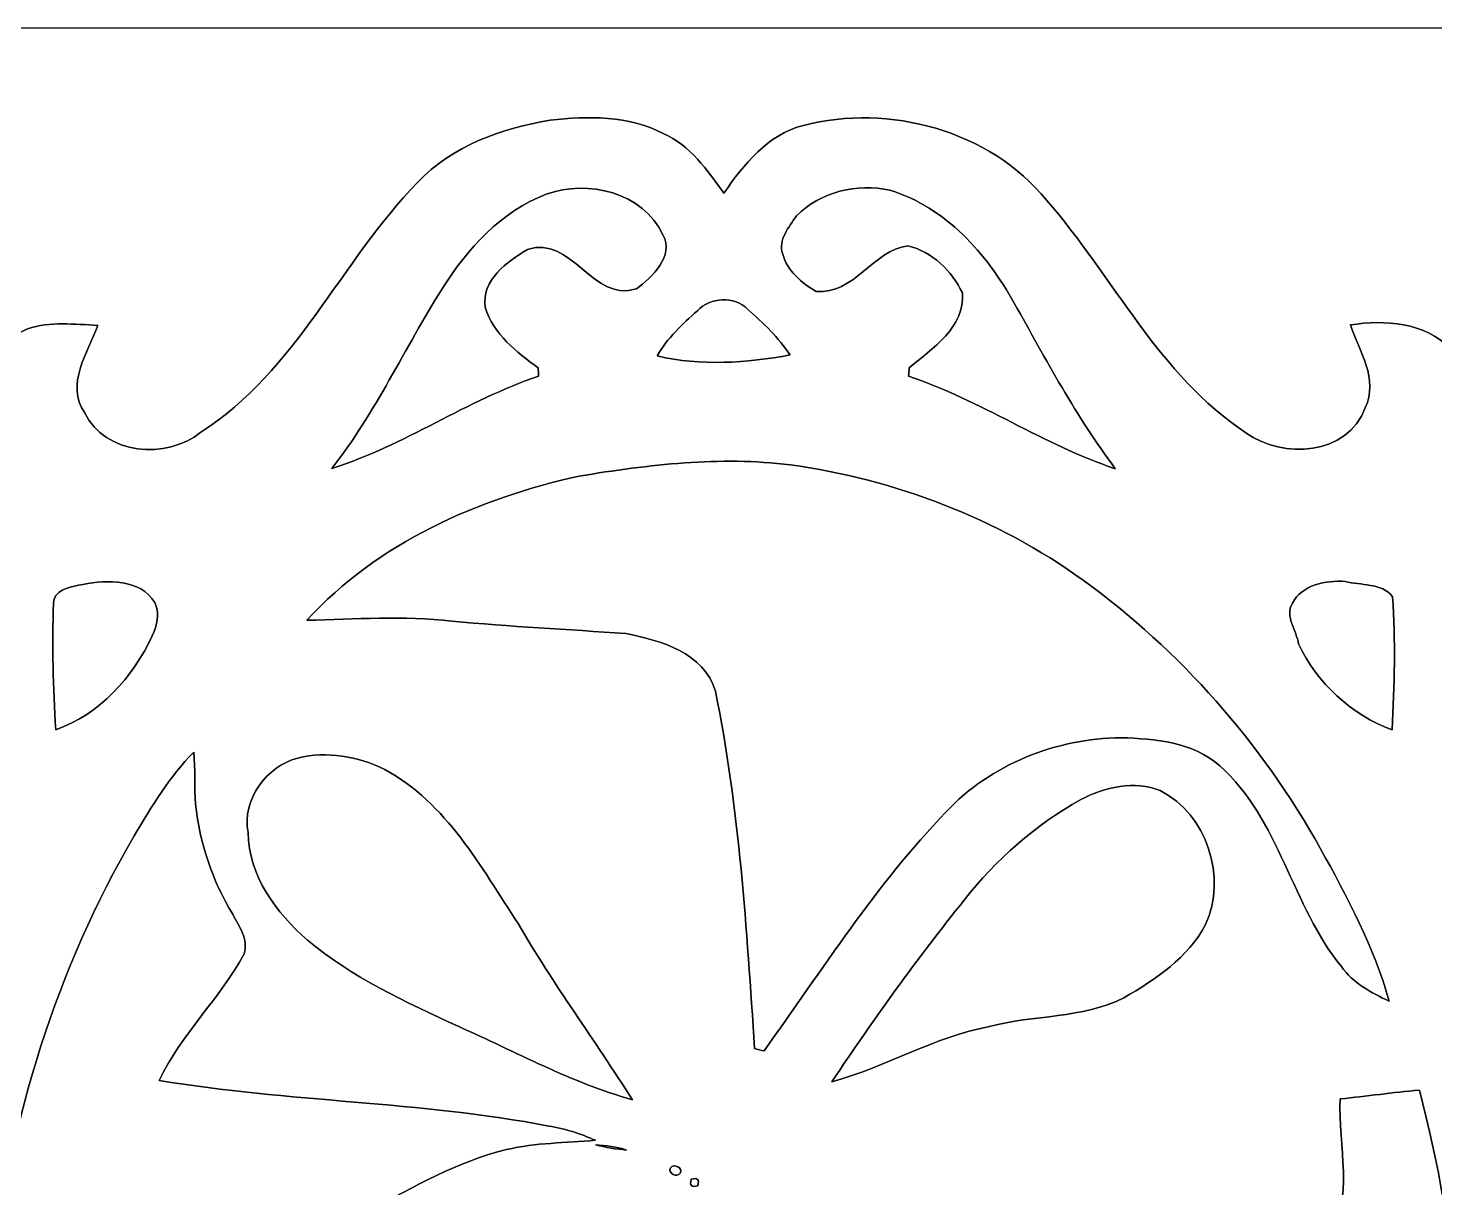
# Model space of a CAD drawing. Header units: centimetres. Extents: x -16.8 to 16.8, y -16.7 to 16.7.
# Drawn here: x -5.54 to 7.23, y 6.14 to 16.67 of the extents above; entities that cross this region are included whole.
import ezdxf

# ---------------------------------------------------------------- set-up
doc = ezdxf.new("R2010")
doc.units = ezdxf.units.CM
doc.header["$MEASUREMENT"] = 0
doc.layers.add('Layer 1', color=7, linetype='Continuous')

msp = doc.modelspace()

# ---------------------------------------------------------------- linework, layer by layer
at = {"layer": 'Layer 1', "color": 7}
for points, knots in [([(-16.77458, 16.66875), (-16.77458, 16.66875), (16.77458, 16.66875), (16.77458, 16.66875), (16.77458, 16.66875), (16.77458, 16.66875), (16.77458, -16.66875), (16.77458, -16.66875), (16.77458, -16.66875), (16.77458, -16.66875), (-16.77458, -16.66875), (-16.77458, -16.66875), (-16.77458, -16.66875), (-16.77458, -16.66875), (-16.77458, 16.66875), (-16.77458, 16.66875), (-16.77458, 16.66875), (-16.77458, 16.66875), (-16.77458, 16.66875), (-16.77458, 16.66875)], [0, 0, 0, 0, 0.16666667, 0.16666667, 0.16666667, 0.16666667, 0.33333333, 0.33333333, 0.33333333, 0.33333333, 0.5, 0.5, 0.5, 0.5, 0.66666667, 0.66666667, 0.66666667, 0.66666667, 1, 1, 1, 1]), ([(-0.79975, 15.83337), (-1.24037, 15.75858), (-1.69016, 15.60195), (-2.00413, 15.26893), (-2.00413, 15.26893), (-2.70122, 14.55032), (-3.10515, 13.55619), (-3.97051, 13.00162), (-3.97051, 13.00162), (-4.28096, 12.74904), (-4.84329, 12.79666), (-5.02603, 13.17696), (-5.02603, 13.17696), (-5.20312, 13.43378), (-4.99851, 13.72447), (-4.90679, 13.97106), (-4.90679, 13.97106), (-5.11845, 13.98094), (-5.3407, 14.00739), (-5.54426, 13.94001), (-5.54426, 13.94001), (-6.01416, 13.74211), (-6.14045, 13.20412), (-6.31296, 12.77796), (-6.31296, 12.77796), (-6.44631, 13.02879), (-6.58707, 13.29302), (-6.82731, 13.45706), (-6.82731, 13.45706), (-7.04286, 13.60276), (-7.31273, 13.61899), (-7.56391, 13.63768), (-7.56391, 13.63768), (-7.53286, 13.26021), (-7.50323, 12.87674), (-7.37729, 12.51691), (-7.37729, 12.51691), (-7.33707, 12.44494), (-7.24958, 12.42624), (-7.17515, 12.41249), (-7.17515, 12.41249), (-6.96983, 12.38391), (-6.76028, 12.39026), (-6.55673, 12.34722), (-6.55673, 12.34722), (-6.45513, 12.3257), (-6.41773, 12.21775), (-6.37011, 12.13873), (-6.37011, 12.13873), (-6.79344, 12.05794), (-7.2771, 11.9828), (-7.52687, 11.58593), (-7.52687, 11.58593), (-7.68703, 11.39507), (-7.69161, 11.12873), (-7.58366, 10.91283), (-7.58366, 10.91283), (-7.30956, 10.95304), (-7.02381, 11.02431), (-6.75393, 10.91953), (-6.75393, 10.91953), (-6.58601, 10.85533), (-6.54085, 10.65283), (-6.51545, 10.49549), (-6.51545, 10.49549), (-6.58671, 10.20269), (-6.72253, 9.92893), (-6.89892, 9.68587), (-6.89892, 9.68587), (-7.36635, 9.011), (-8.08602, 8.55239), (-8.51429, 7.84648), (-8.51429, 7.84648), (-8.73513, 7.50958), (-8.84484, 7.08836), (-8.76053, 6.68937), (-8.76053, 6.68937), (-8.70656, 6.41667), (-8.70867, 6.11717), (-8.55239, 5.87551), (-8.55239, 5.87551), (-8.4134, 5.60846), (-8.18339, 5.38903), (-8.09308, 5.09834), (-8.09308, 5.09834), (-8.21337, 4.86163), (-8.55028, 4.9978), (-8.75524, 4.93395), (-8.75524, 4.93395), (-8.77676, 4.10669), (-8.76371, 3.27942), (-8.76653, 2.45181), (-8.76653, 2.45181), (-8.76829, -3.13408), (-8.763, -8.71961), (-8.76935, -14.30549), (-8.76935, -14.30549), (-8.76335, -14.5355), (-8.77041, -14.77045), (-8.71538, -14.99658), (-8.71538, -14.99658), (-8.52805, -15.6785), (-7.85495, -16.19109), (-7.14481, -16.17486), (-7.14481, -16.17486), (-1.85244, -16.17204), (3.44029, -16.18051), (8.73231, -16.17063), (8.73231, -16.17063), (9.61072, -16.18509), (10.3946, -15.36241), (10.31875, -14.48259), (10.31875, -14.48259), (10.31134, -8.01123), (10.33392, -1.53952), (10.30746, 4.93183), (10.30746, 4.93183), (10.07604, 4.96993), (9.81534, 4.93571), (9.61496, 5.07788), (9.61496, 5.07788), (9.7663, 5.35058), (9.95045, 5.60352), (10.10567, 5.87375), (10.10567, 5.87375), (10.28735, 6.17538), (10.28912, 6.53732), (10.33286, 6.87564), (10.33286, 6.87564), (10.38366, 7.50006), (9.99984, 8.03592), (9.59132, 8.46173), (9.59132, 8.46173), (9.12495, 8.93762), (8.60637, 9.38001), (8.27229, 9.96456), (8.27229, 9.96456), (8.12871, 10.2295), (7.97137, 10.60803), (8.21902, 10.86591), (8.21902, 10.86591), (8.48431, 11.06241), (8.83955, 10.94422), (9.13659, 10.91636), (9.13659, 10.91636), (9.27347, 11.17494), (9.20574, 11.51149), (8.98842, 11.70517), (8.98842, 11.70517), (8.70973, 11.99974), (8.30404, 12.08052), (7.92198, 12.13873), (7.92198, 12.13873), (7.96643, 12.21105), (7.99888, 12.30524), (8.08426, 12.33876), (8.08426, 12.33876), (8.31815, 12.41672), (8.56686, 12.39414), (8.8071, 12.43401), (8.8071, 12.43401), (8.91081, 12.44812), (8.95562, 12.55677), (8.98102, 12.64532), (8.98102, 12.64532), (9.06357, 12.96882), (9.10696, 13.3029), (9.11472, 13.63698), (9.11472, 13.63698), (8.85155, 13.60135), (8.5531, 13.61158), (8.3439, 13.42178), (8.3439, 13.42178), (8.11601, 13.26586), (8.00171, 13.00797), (7.86412, 12.77867), (7.86412, 12.77867), (7.73924, 13.12157), (7.61788, 13.47999), (7.37729, 13.76186), (7.37729, 13.76186), (7.13599, 13.99893), (6.78497, 14.02433), (6.46747, 13.97494), (6.46747, 13.97494), (6.55214, 13.73434), (6.72289, 13.48564), (6.60329, 13.22282), (6.60329, 13.22282), (6.44207, 12.78961), (5.8547, 12.75503), (5.51921, 12.99633), (5.51921, 12.99633), (4.72722, 13.51774), (4.31871, 14.40991), (3.70981, 15.10559), (3.70981, 15.10559), (3.1944, 15.74236), (2.27824, 15.98648), (1.50001, 15.7861), (1.50001, 15.7861), (1.17863, 15.70531), (0.96026, 15.43226), (0.77858, 15.17156), (0.77858, 15.17156), (0.62653, 15.37935), (0.47202, 15.60583), (0.22789, 15.71202), (0.22789, 15.71202), (-0.08573, 15.87747), (-0.45685, 15.87182), (-0.79975, 15.83337)], [0, 0, 0, 0, 0.01851852, 0.01851852, 0.01851852, 0.01851852, 0.03703704, 0.03703704, 0.03703704, 0.03703704, 0.05555556, 0.05555556, 0.05555556, 0.05555556, 0.07407407, 0.07407407, 0.07407407, 0.07407407, 0.09259259, 0.09259259, 0.09259259, 0.09259259, 0.11111111, 0.11111111, 0.11111111, 0.11111111, 0.12962963, 0.12962963, 0.12962963, 0.12962963, 0.14814815, 0.14814815, 0.14814815, 0.14814815, 0.16666667, 0.16666667, 0.16666667, 0.16666667, 0.18518519, 0.18518519, 0.18518519, 0.18518519, 0.2037037, 0.2037037, 0.2037037, 0.2037037, 0.22222222, 0.22222222, 0.22222222, 0.22222222, 0.24074074, 0.24074074, 0.24074074, 0.24074074, 0.25925926, 0.25925926, 0.25925926, 0.25925926, 0.27777778, 0.27777778, 0.27777778, 0.27777778, 0.2962963, 0.2962963, 0.2962963, 0.2962963, 0.31481481, 0.31481481, 0.31481481, 0.31481481, 0.33333333, 0.33333333, 0.33333333, 0.33333333, 0.35185185, 0.35185185, 0.35185185, 0.35185185, 0.37037037, 0.37037037, 0.37037037, 0.37037037, 0.38888889, 0.38888889, 0.38888889, 0.38888889, 0.40740741, 0.40740741, 0.40740741, 0.40740741, 0.42592593, 0.42592593, 0.42592593, 0.42592593, 0.44444444, 0.44444444, 0.44444444, 0.44444444, 0.46296296, 0.46296296, 0.46296296, 0.46296296, 0.48148148, 0.48148148, 0.48148148, 0.48148148, 0.5, 0.5, 0.5, 0.5, 0.51851852, 0.51851852, 0.51851852, 0.51851852, 0.53703704, 0.53703704, 0.53703704, 0.53703704, 0.55555556, 0.55555556, 0.55555556, 0.55555556, 0.57407407, 0.57407407, 0.57407407, 0.57407407, 0.59259259, 0.59259259, 0.59259259, 0.59259259, 0.61111111, 0.61111111, 0.61111111, 0.61111111, 0.62962963, 0.62962963, 0.62962963, 0.62962963, 0.64814815, 0.64814815, 0.64814815, 0.64814815, 0.66666667, 0.66666667, 0.66666667, 0.66666667, 0.68518519, 0.68518519, 0.68518519, 0.68518519, 0.7037037, 0.7037037, 0.7037037, 0.7037037, 0.72222222, 0.72222222, 0.72222222, 0.72222222, 0.74074074, 0.74074074, 0.74074074, 0.74074074, 0.75925926, 0.75925926, 0.75925926, 0.75925926, 0.77777778, 0.77777778, 0.77777778, 0.77777778, 0.7962963, 0.7962963, 0.7962963, 0.7962963, 0.81481481, 0.81481481, 0.81481481, 0.81481481, 0.83333333, 0.83333333, 0.83333333, 0.83333333, 0.85185185, 0.85185185, 0.85185185, 0.85185185, 0.87037037, 0.87037037, 0.87037037, 0.87037037, 0.88888889, 0.88888889, 0.88888889, 0.88888889, 0.90740741, 0.90740741, 0.90740741, 0.90740741, 0.92592593, 0.92592593, 0.92592593, 0.92592593, 0.94444444, 0.94444444, 0.94444444, 0.94444444, 0.96296296, 0.96296296, 0.96296296, 0.96296296, 1, 1, 1, 1]), ([(-0.83467, 15.16062), (-0.45614, 15.29962), (0.04339, 15.17967), (0.22472, 14.79303), (0.22472, 14.79303), (0.3302, 14.60006), (0.12559, 14.40709), (-0.01623, 14.30302), (-0.01623, 14.30302), (-0.40711, 14.16967), (-0.60784, 14.79938), (-1.00612, 14.65968), (-1.00612, 14.65968), (-1.19063, 14.54785), (-1.4224, 14.38451), (-1.3903, 14.1351), (-1.3903, 14.1351), (-1.31128, 13.89062), (-1.10702, 13.73082), (-0.90805, 13.58582), (-0.90805, 13.58582), (-0.90699, 13.56677), (-0.90488, 13.52832), (-0.90382, 13.50892), (-0.90382, 13.50892), (-1.55751, 13.29372), (-2.12408, 12.87745), (-2.78095, 12.67319), (-2.78095, 12.67319), (-2.38654, 13.17837), (-2.11949, 13.76398), (-1.77906, 14.30373), (-1.77906, 14.30373), (-1.55081, 14.66674), (-1.2446, 15.0054), (-0.83467, 15.16062)], [0, 0, 0, 0, 0.1, 0.1, 0.1, 0.1, 0.2, 0.2, 0.2, 0.2, 0.3, 0.3, 0.3, 0.3, 0.4, 0.4, 0.4, 0.4, 0.5, 0.5, 0.5, 0.5, 0.6, 0.6, 0.6, 0.6, 0.7, 0.7, 0.7, 0.7, 0.8, 0.8, 0.8, 0.8, 1, 1, 1, 1]), ([(1.43792, 14.96624), (1.6577, 15.1832), (1.98684, 15.26434), (2.28671, 15.19802), (2.28671, 15.19802), (2.79541, 15.04033), (3.16301, 14.62476), (3.41489, 14.17355), (3.41489, 14.17355), (3.70276, 13.66167), (3.97898, 13.14132), (4.33317, 12.67037), (4.33317, 12.67037), (3.68088, 12.88697), (3.10938, 13.29267), (2.45569, 13.50892), (2.45569, 13.50892), (2.4571, 13.52762), (2.46027, 13.56572), (2.46168, 13.58441), (2.46168, 13.58441), (2.66982, 13.76362), (2.97074, 13.9513), (2.94393, 14.26633), (2.94393, 14.26633), (2.85221, 14.46742), (2.66559, 14.63746), (2.45039, 14.6939), (2.45039, 14.6939), (2.13466, 14.65262), (1.95933, 14.24764), (1.61749, 14.27939), (1.61749, 14.27939), (1.48378, 14.35312), (1.35467, 14.46601), (1.31304, 14.61805), (1.31304, 14.61805), (1.26753, 14.74682), (1.37231, 14.8657), (1.43792, 14.96624)], [0, 0, 0, 0, 0.09090909, 0.09090909, 0.09090909, 0.09090909, 0.18181818, 0.18181818, 0.18181818, 0.18181818, 0.27272727, 0.27272727, 0.27272727, 0.27272727, 0.36363636, 0.36363636, 0.36363636, 0.36363636, 0.45454545, 0.45454545, 0.45454545, 0.45454545, 0.54545455, 0.54545455, 0.54545455, 0.54545455, 0.63636364, 0.63636364, 0.63636364, 0.63636364, 0.72727273, 0.72727273, 0.72727273, 0.72727273, 0.81818182, 0.81818182, 0.81818182, 0.81818182, 1, 1, 1, 1]), ([(0.53763, 14.1037), (0.65334, 14.22612), (0.87489, 14.24411), (0.99413, 14.11711), (0.99413, 14.11711), (1.13841, 13.99469), (1.27353, 13.85852), (1.38112, 13.70224), (1.38112, 13.70224), (0.98354, 13.63204), (0.57009, 13.59782), (0.17357, 13.69377), (0.17357, 13.69377), (0.26388, 13.85464), (0.40076, 13.98235), (0.53763, 14.1037)], [0, 0, 0, 0, 0.2, 0.2, 0.2, 0.2, 0.4, 0.4, 0.4, 0.4, 0.6, 0.6, 0.6, 0.6, 1, 1, 1, 1]), ([(-0.53587, 12.60299), (0.09631, 12.70635), (0.7426, 12.78502), (1.38218, 12.70494), (1.38218, 12.70494), (2.33327, 12.57194), (3.25967, 12.22269), (4.03966, 11.6586), (4.03966, 11.6586), (4.92478, 11.01901), (5.66102, 10.17834), (6.19407, 9.2262), (6.19407, 9.2262), (6.43996, 8.78205), (6.68302, 8.32944), (6.82025, 7.83731), (6.82025, 7.83731), (6.65727, 7.9121), (6.49217, 8.00312), (6.38563, 8.15093), (6.38563, 8.15093), (5.93407, 8.70761), (5.82718, 9.48514), (5.28214, 9.97373), (5.28214, 9.97373), (5.0359, 10.19104), (4.69653, 10.2175), (4.38432, 10.22844), (4.38432, 10.22844), (3.79412, 10.22174), (3.20075, 9.98784), (2.79435, 9.55322), (2.79435, 9.55322), (2.16359, 8.89564), (1.67111, 8.12412), (1.14371, 7.38576), (1.14371, 7.38576), (1.12219, 7.3914), (1.07915, 7.40269), (1.05798, 7.40833), (1.05798, 7.40833), (0.98319, 8.49277), (0.92146, 9.58391), (0.70132, 10.65071), (0.70132, 10.65071), (0.60043, 11.00032), (0.20214, 11.11321), (-0.11183, 11.17318), (-0.11183, 11.17318), (-0.63818, 11.21269), (-1.16593, 11.23703), (-1.69157, 11.28607), (-1.69157, 11.28607), (-2.12972, 11.34075), (-2.56999, 11.30265), (-3.00919, 11.29453), (-3.00919, 11.29453), (-2.36643, 11.99833), (-1.45168, 12.39979), (-0.53587, 12.60299)], [0, 0, 0, 0, 0.0625, 0.0625, 0.0625, 0.0625, 0.125, 0.125, 0.125, 0.125, 0.1875, 0.1875, 0.1875, 0.1875, 0.25, 0.25, 0.25, 0.25, 0.3125, 0.3125, 0.3125, 0.3125, 0.375, 0.375, 0.375, 0.375, 0.4375, 0.4375, 0.4375, 0.4375, 0.5, 0.5, 0.5, 0.5, 0.5625, 0.5625, 0.5625, 0.5625, 0.625, 0.625, 0.625, 0.625, 0.6875, 0.6875, 0.6875, 0.6875, 0.75, 0.75, 0.75, 0.75, 0.8125, 0.8125, 0.8125, 0.8125, 0.875, 0.875, 0.875, 0.875, 1, 1, 1, 1]), ([(-5.08318, 11.61203), (-4.86692, 11.65825), (-4.57235, 11.68329), (-4.41678, 11.49279), (-4.41678, 11.49279), (-4.33176, 11.39578), (-4.36492, 11.2589), (-4.41219, 11.15272), (-4.41219, 11.15272), (-4.58964, 10.7763), (-4.88738, 10.44152), (-5.28884, 10.30146), (-5.28884, 10.30146), (-5.30966, 10.68352), (-5.32694, 11.06664), (-5.30825, 11.44905), (-5.30825, 11.44905), (-5.30895, 11.56547), (-5.17419, 11.59545), (-5.08318, 11.61203)], [0, 0, 0, 0, 0.16666667, 0.16666667, 0.16666667, 0.16666667, 0.33333333, 0.33333333, 0.33333333, 0.33333333, 0.5, 0.5, 0.5, 0.5, 0.66666667, 0.66666667, 0.66666667, 0.66666667, 1, 1, 1, 1]), ([(5.94148, 11.44905), (6.02827, 11.61697), (6.24628, 11.65825), (6.4202, 11.64731), (6.4202, 11.64731), (6.55779, 11.60956), (6.75217, 11.63567), (6.85094, 11.50867), (6.85094, 11.50867), (6.87776, 11.1065), (6.86999, 10.70187), (6.84601, 10.2997), (6.84601, 10.2997), (6.47735, 10.43658), (6.16338, 10.72409), (5.99757, 11.0804), (5.99757, 11.0804), (5.97958, 11.19752), (5.86916, 11.33228), (5.94148, 11.44905)], [0, 0, 0, 0, 0.16666667, 0.16666667, 0.16666667, 0.16666667, 0.33333333, 0.33333333, 0.33333333, 0.33333333, 0.5, 0.5, 0.5, 0.5, 0.66666667, 0.66666667, 0.66666667, 0.66666667, 1, 1, 1, 1]), ([(-4.57588, 9.33803), (-4.41678, 9.60473), (-4.25662, 9.87601), (-4.03578, 10.09791), (-4.03578, 10.09791), (-4.0192, 9.94057), (-4.03296, 9.78217), (-4.02026, 9.62448), (-4.02026, 9.62448), (-3.98145, 9.27347), (-3.86574, 8.92951), (-3.68194, 8.62753), (-3.68194, 8.62753), (-3.62479, 8.51817), (-3.53589, 8.39964), (-3.57858, 8.26805), (-3.57858, 8.26805), (-3.79659, 7.85989), (-4.15078, 7.5378), (-4.34975, 7.1187), (-4.34975, 7.1187), (-3.17818, 6.92044), (-1.98014, 6.93032), (-0.81209, 6.70419), (-0.81209, 6.70419), (-0.66604, 6.68091), (-0.52388, 6.6354), (-0.38876, 6.57507), (-0.38876, 6.57507), (-0.65793, 6.54967), (-0.93063, 6.55355), (-1.19451, 6.49041), (-1.19451, 6.49041), (-2.08421, 6.27345), (-2.78059, 5.59259), (-3.68265, 5.41126), (-3.68265, 5.41126), (-4.39702, 5.26874), (-5.13468, 5.31424), (-5.85399, 5.39044), (-5.85399, 5.39044), (-5.70548, 6.77474), (-5.27897, 8.134), (-4.57588, 9.33803)], [0, 0, 0, 0, 0.08333333, 0.08333333, 0.08333333, 0.08333333, 0.16666667, 0.16666667, 0.16666667, 0.16666667, 0.25, 0.25, 0.25, 0.25, 0.33333333, 0.33333333, 0.33333333, 0.33333333, 0.41666667, 0.41666667, 0.41666667, 0.41666667, 0.5, 0.5, 0.5, 0.5, 0.58333333, 0.58333333, 0.58333333, 0.58333333, 0.66666667, 0.66666667, 0.66666667, 0.66666667, 0.75, 0.75, 0.75, 0.75, 0.83333333, 0.83333333, 0.83333333, 0.83333333, 1, 1, 1, 1]), ([(-3.09174, 10.04358), (-2.82716, 10.10991), (-2.54318, 10.05805), (-2.30011, 9.94057), (-2.30011, 9.94057), (-1.74061, 9.63507), (-1.42699, 9.05616), (-1.09044, 8.5411), (-1.09044, 8.5411), (-0.76906, 7.99218), (-0.39299, 7.47818), (-0.05186, 6.94196), (-0.05186, 6.94196), (-0.60607, 7.09754), (-1.11125, 7.37729), (-1.63477, 7.60906), (-1.63477, 7.60906), (-2.11243, 7.82884), (-2.5975, 8.05251), (-3.0039, 8.39188), (-3.0039, 8.39188), (-3.28648, 8.63812), (-3.53942, 8.97678), (-3.54154, 9.36766), (-3.54154, 9.36766), (-3.6001, 9.66611), (-3.37644, 9.96774), (-3.09174, 10.04358)], [0, 0, 0, 0, 0.125, 0.125, 0.125, 0.125, 0.25, 0.25, 0.25, 0.25, 0.375, 0.375, 0.375, 0.375, 0.5, 0.5, 0.5, 0.5, 0.625, 0.625, 0.625, 0.625, 0.75, 0.75, 0.75, 0.75, 1, 1, 1, 1]), ([(4.0192, 9.66646), (4.23439, 9.78217), (4.50744, 9.84215), (4.74063, 9.74972), (4.74063, 9.74972), (5.16361, 9.53664), (5.35199, 8.95879), (5.15267, 8.53299), (5.15267, 8.53299), (4.99428, 8.2296), (4.69759, 8.03628), (4.41149, 7.86765), (4.41149, 7.86765), (4.03437, 7.6775), (3.59163, 7.71525), (3.19052, 7.60765), (3.19052, 7.60765), (2.68887, 7.51276), (2.24825, 7.23935), (1.75966, 7.106), (1.75966, 7.106), (2.13607, 7.67115), (2.53471, 8.2236), (2.95945, 8.75383), (2.95945, 8.75383), (3.24908, 9.12319), (3.60821, 9.43857), (4.0192, 9.66646)], [0, 0, 0, 0, 0.125, 0.125, 0.125, 0.125, 0.25, 0.25, 0.25, 0.25, 0.375, 0.375, 0.375, 0.375, 0.5, 0.5, 0.5, 0.5, 0.625, 0.625, 0.625, 0.625, 0.75, 0.75, 0.75, 0.75, 1, 1, 1, 1]), ([(6.37505, 6.94972), (6.61458, 6.97653), (6.85377, 7.00864), (7.09436, 7.02945), (7.09436, 7.02945), (7.44537, 5.70759), (7.56109, 4.31659), (7.38152, 2.95839), (7.38152, 2.95839), (7.16104, 3.04835), (6.96136, 3.18064), (6.75322, 3.29389), (6.75322, 3.29389), (6.30837, 3.55036), (5.81519, 3.73662), (5.44266, 4.10175), (5.44266, 4.10175), (5.10011, 4.42771), (4.77908, 4.77555), (4.45523, 5.11951), (4.45523, 5.11951), (4.80201, 5.11422), (5.15902, 5.05178), (5.49804, 5.15373), (5.49804, 5.15373), (5.79684, 5.23593), (6.08083, 5.40597), (6.26075, 5.66279), (6.26075, 5.66279), (6.51157, 6.04344), (6.35317, 6.52604), (6.37505, 6.94972)], [0, 0, 0, 0, 0.11111111, 0.11111111, 0.11111111, 0.11111111, 0.22222222, 0.22222222, 0.22222222, 0.22222222, 0.33333333, 0.33333333, 0.33333333, 0.33333333, 0.44444444, 0.44444444, 0.44444444, 0.44444444, 0.55555556, 0.55555556, 0.55555556, 0.55555556, 0.66666667, 0.66666667, 0.66666667, 0.66666667, 0.77777778, 0.77777778, 0.77777778, 0.77777778, 1, 1, 1, 1]), ([(-0.38594, 6.5345), (-0.29139, 6.52745), (-0.19685, 6.51439), (-0.10583, 6.48652), (-0.10583, 6.48652), (-0.20038, 6.49464), (-0.29457, 6.5091), (-0.38594, 6.5345)], [0, 0, 0, 0, 0.33333333, 0.33333333, 0.33333333, 0.33333333, 1, 1, 1, 1]), ([(0.29351, 6.32425), (0.3235, 6.36799), (0.40958, 6.32531), (0.38206, 6.27521), (0.38206, 6.27521), (0.35172, 6.23323), (0.26741, 6.27556), (0.29351, 6.32425)], [0, 0, 0, 0, 0.33333333, 0.33333333, 0.33333333, 0.33333333, 1, 1, 1, 1]), ([(0.48225, 6.22053), (0.5394, 6.23888), (0.5588, 6.21947), (0.54081, 6.16197), (0.54081, 6.16197), (0.48331, 6.14362), (0.46355, 6.16338), (0.48225, 6.22053)], [0, 0, 0, 0, 0.33333333, 0.33333333, 0.33333333, 0.33333333, 1, 1, 1, 1])]:
    msp.add_open_spline(points, degree=3, knots=knots, dxfattribs=at)
at = {"layer": 'Layer 1', "color": 8}
for points, knots in [([(-0.79975, 15.83337), (-0.45685, 15.87182), (-0.08573, 15.87747), (0.22789, 15.71202), (0.22789, 15.71202), (0.47202, 15.60583), (0.62653, 15.37935), (0.77858, 15.17156), (0.77858, 15.17156), (0.96026, 15.43226), (1.17863, 15.70531), (1.50001, 15.7861), (1.50001, 15.7861), (2.27824, 15.98648), (3.1944, 15.74236), (3.70981, 15.10559), (3.70981, 15.10559), (4.31871, 14.40991), (4.72722, 13.51774), (5.51921, 12.99633), (5.51921, 12.99633), (5.8547, 12.75503), (6.44207, 12.78961), (6.60329, 13.22282), (6.60329, 13.22282), (6.72289, 13.48564), (6.55214, 13.73434), (6.46747, 13.97494), (6.46747, 13.97494), (6.78497, 14.02433), (7.13599, 13.99893), (7.37729, 13.76186), (7.37729, 13.76186), (7.61788, 13.47999), (7.73924, 13.12157), (7.86412, 12.77867), (7.86412, 12.77867), (8.00171, 13.00797), (8.11601, 13.26586), (8.3439, 13.42178), (8.3439, 13.42178), (8.5531, 13.61158), (8.85155, 13.60135), (9.11472, 13.63698), (9.11472, 13.63698), (9.10696, 13.3029), (9.06357, 12.96882), (8.98102, 12.64532), (8.98102, 12.64532), (8.95562, 12.55677), (8.91081, 12.44812), (8.8071, 12.43401), (8.8071, 12.43401), (8.56686, 12.39414), (8.31815, 12.41672), (8.08426, 12.33876), (8.08426, 12.33876), (7.99888, 12.30524), (7.96643, 12.21105), (7.92198, 12.13873), (7.92198, 12.13873), (8.30404, 12.08052), (8.70973, 11.99974), (8.98842, 11.70517), (8.98842, 11.70517), (9.20574, 11.51149), (9.27347, 11.17494), (9.13659, 10.91636), (9.13659, 10.91636), (8.83955, 10.94422), (8.48431, 11.06241), (8.21902, 10.86591), (8.21902, 10.86591), (7.97137, 10.60803), (8.12871, 10.2295), (8.27229, 9.96456), (8.27229, 9.96456), (8.60637, 9.38001), (9.12495, 8.93762), (9.59132, 8.46173), (9.59132, 8.46173), (9.99984, 8.03592), (10.38366, 7.50006), (10.33286, 6.87564), (10.33286, 6.87564), (10.28912, 6.53732), (10.28735, 6.17538), (10.10567, 5.87375), (10.10567, 5.87375), (9.95045, 5.60352), (9.7663, 5.35058), (9.61496, 5.07788), (9.61496, 5.07788), (9.81534, 4.93571), (10.07604, 4.96993), (10.30746, 4.93183), (10.30746, 4.93183), (10.33392, -1.53952), (10.31134, -8.01123), (10.31875, -14.48259), (10.31875, -14.48259), (10.3946, -15.36241), (9.61072, -16.18509), (8.73231, -16.17063), (8.73231, -16.17063), (3.44029, -16.18051), (-1.85244, -16.17204), (-7.14481, -16.17486), (-7.14481, -16.17486), (-7.85495, -16.19109), (-8.52805, -15.6785), (-8.71538, -14.99658), (-8.71538, -14.99658), (-8.77041, -14.77045), (-8.76335, -14.5355), (-8.76935, -14.30549), (-8.76935, -14.30549), (-8.763, -8.71961), (-8.76829, -3.13408), (-8.76653, 2.45181), (-8.76653, 2.45181), (-8.76371, 3.27942), (-8.77676, 4.10669), (-8.75524, 4.93395), (-8.75524, 4.93395), (-8.55028, 4.9978), (-8.21337, 4.86163), (-8.09308, 5.09834), (-8.09308, 5.09834), (-8.18339, 5.38903), (-8.4134, 5.60846), (-8.55239, 5.87551), (-8.55239, 5.87551), (-8.70867, 6.11717), (-8.70656, 6.41667), (-8.76053, 6.68937), (-8.76053, 6.68937), (-8.84484, 7.08836), (-8.73513, 7.50958), (-8.51429, 7.84648), (-8.51429, 7.84648), (-8.08602, 8.55239), (-7.36635, 9.011), (-6.89892, 9.68587), (-6.89892, 9.68587), (-6.72253, 9.92893), (-6.58671, 10.20269), (-6.51545, 10.49549), (-6.51545, 10.49549), (-6.54085, 10.65283), (-6.58601, 10.85533), (-6.75393, 10.91953), (-6.75393, 10.91953), (-7.02381, 11.02431), (-7.30956, 10.95304), (-7.58366, 10.91283), (-7.58366, 10.91283), (-7.69161, 11.12873), (-7.68703, 11.39507), (-7.52687, 11.58593), (-7.52687, 11.58593), (-7.2771, 11.9828), (-6.79344, 12.05794), (-6.37011, 12.13873), (-6.37011, 12.13873), (-6.41773, 12.21775), (-6.45513, 12.3257), (-6.55673, 12.34722), (-6.55673, 12.34722), (-6.76028, 12.39026), (-6.96983, 12.38391), (-7.17515, 12.41249), (-7.17515, 12.41249), (-7.24958, 12.42624), (-7.33707, 12.44494), (-7.37729, 12.51691), (-7.37729, 12.51691), (-7.50323, 12.87674), (-7.53286, 13.26021), (-7.56391, 13.63768), (-7.56391, 13.63768), (-7.31273, 13.61899), (-7.04286, 13.60276), (-6.82731, 13.45706), (-6.82731, 13.45706), (-6.58707, 13.29302), (-6.44631, 13.02879), (-6.31296, 12.77796), (-6.31296, 12.77796), (-6.14045, 13.20412), (-6.01416, 13.74211), (-5.54426, 13.94001), (-5.54426, 13.94001), (-5.3407, 14.00739), (-5.11845, 13.98094), (-4.90679, 13.97106), (-4.90679, 13.97106), (-4.99851, 13.72447), (-5.20312, 13.43378), (-5.02603, 13.17696), (-5.02603, 13.17696), (-4.84329, 12.79666), (-4.28096, 12.74904), (-3.97051, 13.00162), (-3.97051, 13.00162), (-3.10515, 13.55619), (-2.70122, 14.55032), (-2.00413, 15.26893), (-2.00413, 15.26893), (-1.69016, 15.60195), (-1.24037, 15.75858), (-0.79975, 15.83337), (-0.79975, 15.83337), (-0.79975, 15.83337), (-0.79975, 15.83337), (-0.79975, 15.83337)], [0, 0, 0, 0, 0.01818182, 0.01818182, 0.01818182, 0.01818182, 0.03636364, 0.03636364, 0.03636364, 0.03636364, 0.05454545, 0.05454545, 0.05454545, 0.05454545, 0.07272727, 0.07272727, 0.07272727, 0.07272727, 0.09090909, 0.09090909, 0.09090909, 0.09090909, 0.10909091, 0.10909091, 0.10909091, 0.10909091, 0.12727273, 0.12727273, 0.12727273, 0.12727273, 0.14545455, 0.14545455, 0.14545455, 0.14545455, 0.16363636, 0.16363636, 0.16363636, 0.16363636, 0.18181818, 0.18181818, 0.18181818, 0.18181818, 0.2, 0.2, 0.2, 0.2, 0.21818182, 0.21818182, 0.21818182, 0.21818182, 0.23636364, 0.23636364, 0.23636364, 0.23636364, 0.25454545, 0.25454545, 0.25454545, 0.25454545, 0.27272727, 0.27272727, 0.27272727, 0.27272727, 0.29090909, 0.29090909, 0.29090909, 0.29090909, 0.30909091, 0.30909091, 0.30909091, 0.30909091, 0.32727273, 0.32727273, 0.32727273, 0.32727273, 0.34545455, 0.34545455, 0.34545455, 0.34545455, 0.36363636, 0.36363636, 0.36363636, 0.36363636, 0.38181818, 0.38181818, 0.38181818, 0.38181818, 0.4, 0.4, 0.4, 0.4, 0.41818182, 0.41818182, 0.41818182, 0.41818182, 0.43636364, 0.43636364, 0.43636364, 0.43636364, 0.45454545, 0.45454545, 0.45454545, 0.45454545, 0.47272727, 0.47272727, 0.47272727, 0.47272727, 0.49090909, 0.49090909, 0.49090909, 0.49090909, 0.50909091, 0.50909091, 0.50909091, 0.50909091, 0.52727273, 0.52727273, 0.52727273, 0.52727273, 0.54545455, 0.54545455, 0.54545455, 0.54545455, 0.56363636, 0.56363636, 0.56363636, 0.56363636, 0.58181818, 0.58181818, 0.58181818, 0.58181818, 0.6, 0.6, 0.6, 0.6, 0.61818182, 0.61818182, 0.61818182, 0.61818182, 0.63636364, 0.63636364, 0.63636364, 0.63636364, 0.65454545, 0.65454545, 0.65454545, 0.65454545, 0.67272727, 0.67272727, 0.67272727, 0.67272727, 0.69090909, 0.69090909, 0.69090909, 0.69090909, 0.70909091, 0.70909091, 0.70909091, 0.70909091, 0.72727273, 0.72727273, 0.72727273, 0.72727273, 0.74545455, 0.74545455, 0.74545455, 0.74545455, 0.76363636, 0.76363636, 0.76363636, 0.76363636, 0.78181818, 0.78181818, 0.78181818, 0.78181818, 0.8, 0.8, 0.8, 0.8, 0.81818182, 0.81818182, 0.81818182, 0.81818182, 0.83636364, 0.83636364, 0.83636364, 0.83636364, 0.85454545, 0.85454545, 0.85454545, 0.85454545, 0.87272727, 0.87272727, 0.87272727, 0.87272727, 0.89090909, 0.89090909, 0.89090909, 0.89090909, 0.90909091, 0.90909091, 0.90909091, 0.90909091, 0.92727273, 0.92727273, 0.92727273, 0.92727273, 0.94545455, 0.94545455, 0.94545455, 0.94545455, 0.96363636, 0.96363636, 0.96363636, 0.96363636, 1, 1, 1, 1]), ([(-0.83467, 15.16062), (-1.2446, 15.0054), (-1.55081, 14.66674), (-1.77906, 14.30373), (-1.77906, 14.30373), (-2.11949, 13.76398), (-2.38654, 13.17837), (-2.78095, 12.67319), (-2.78095, 12.67319), (-2.12408, 12.87745), (-1.55751, 13.29372), (-0.90382, 13.50892), (-0.90382, 13.50892), (-0.90488, 13.52832), (-0.90699, 13.56677), (-0.90805, 13.58582), (-0.90805, 13.58582), (-1.10702, 13.73082), (-1.31128, 13.89062), (-1.3903, 14.1351), (-1.3903, 14.1351), (-1.4224, 14.38451), (-1.19063, 14.54785), (-1.00612, 14.65968), (-1.00612, 14.65968), (-0.60784, 14.79938), (-0.40711, 14.16967), (-0.01623, 14.30302), (-0.01623, 14.30302), (0.12559, 14.40709), (0.3302, 14.60006), (0.22472, 14.79303), (0.22472, 14.79303), (0.04339, 15.17967), (-0.45614, 15.29962), (-0.83467, 15.16062), (-0.83467, 15.16062), (-0.83467, 15.16062), (-0.83467, 15.16062), (-0.83467, 15.16062)], [0, 0, 0, 0, 0.09090909, 0.09090909, 0.09090909, 0.09090909, 0.18181818, 0.18181818, 0.18181818, 0.18181818, 0.27272727, 0.27272727, 0.27272727, 0.27272727, 0.36363636, 0.36363636, 0.36363636, 0.36363636, 0.45454545, 0.45454545, 0.45454545, 0.45454545, 0.54545455, 0.54545455, 0.54545455, 0.54545455, 0.63636364, 0.63636364, 0.63636364, 0.63636364, 0.72727273, 0.72727273, 0.72727273, 0.72727273, 0.81818182, 0.81818182, 0.81818182, 0.81818182, 1, 1, 1, 1]), ([(1.43792, 14.96624), (1.37231, 14.8657), (1.26753, 14.74682), (1.31304, 14.61805), (1.31304, 14.61805), (1.35467, 14.46601), (1.48378, 14.35312), (1.61749, 14.27939), (1.61749, 14.27939), (1.95933, 14.24764), (2.13466, 14.65262), (2.45039, 14.6939), (2.45039, 14.6939), (2.66559, 14.63746), (2.85221, 14.46742), (2.94393, 14.26633), (2.94393, 14.26633), (2.97074, 13.9513), (2.66982, 13.76362), (2.46168, 13.58441), (2.46168, 13.58441), (2.46027, 13.56572), (2.4571, 13.52762), (2.45569, 13.50892), (2.45569, 13.50892), (3.10938, 13.29267), (3.68088, 12.88697), (4.33317, 12.67037), (4.33317, 12.67037), (3.97898, 13.14132), (3.70276, 13.66167), (3.41489, 14.17355), (3.41489, 14.17355), (3.16301, 14.62476), (2.79541, 15.04033), (2.28671, 15.19802), (2.28671, 15.19802), (1.98684, 15.26434), (1.6577, 15.1832), (1.43792, 14.96624), (1.43792, 14.96624), (1.43792, 14.96624), (1.43792, 14.96624), (1.43792, 14.96624)], [0, 0, 0, 0, 0.08333333, 0.08333333, 0.08333333, 0.08333333, 0.16666667, 0.16666667, 0.16666667, 0.16666667, 0.25, 0.25, 0.25, 0.25, 0.33333333, 0.33333333, 0.33333333, 0.33333333, 0.41666667, 0.41666667, 0.41666667, 0.41666667, 0.5, 0.5, 0.5, 0.5, 0.58333333, 0.58333333, 0.58333333, 0.58333333, 0.66666667, 0.66666667, 0.66666667, 0.66666667, 0.75, 0.75, 0.75, 0.75, 0.83333333, 0.83333333, 0.83333333, 0.83333333, 1, 1, 1, 1]), ([(0.53763, 14.1037), (0.40076, 13.98235), (0.26388, 13.85464), (0.17357, 13.69377), (0.17357, 13.69377), (0.57009, 13.59782), (0.98354, 13.63204), (1.38112, 13.70224), (1.38112, 13.70224), (1.27353, 13.85852), (1.13841, 13.99469), (0.99413, 14.11711), (0.99413, 14.11711), (0.87489, 14.24411), (0.65334, 14.22612), (0.53763, 14.1037), (0.53763, 14.1037), (0.53763, 14.1037), (0.53763, 14.1037), (0.53763, 14.1037)], [0, 0, 0, 0, 0.16666667, 0.16666667, 0.16666667, 0.16666667, 0.33333333, 0.33333333, 0.33333333, 0.33333333, 0.5, 0.5, 0.5, 0.5, 0.66666667, 0.66666667, 0.66666667, 0.66666667, 1, 1, 1, 1]), ([(-0.53587, 12.60299), (-1.45168, 12.39979), (-2.36643, 11.99833), (-3.00919, 11.29453), (-3.00919, 11.29453), (-2.56999, 11.30265), (-2.12972, 11.34075), (-1.69157, 11.28607), (-1.69157, 11.28607), (-1.16593, 11.23703), (-0.63818, 11.21269), (-0.11183, 11.17318), (-0.11183, 11.17318), (0.20214, 11.11321), (0.60043, 11.00032), (0.70132, 10.65071), (0.70132, 10.65071), (0.92146, 9.58391), (0.98319, 8.49277), (1.05798, 7.40833), (1.05798, 7.40833), (1.07915, 7.40269), (1.12219, 7.3914), (1.14371, 7.38576), (1.14371, 7.38576), (1.67111, 8.12412), (2.16359, 8.89564), (2.79435, 9.55322), (2.79435, 9.55322), (3.20075, 9.98784), (3.79412, 10.22174), (4.38432, 10.22844), (4.38432, 10.22844), (4.69653, 10.2175), (5.0359, 10.19104), (5.28214, 9.97373), (5.28214, 9.97373), (5.82718, 9.48514), (5.93407, 8.70761), (6.38563, 8.15093), (6.38563, 8.15093), (6.49217, 8.00312), (6.65727, 7.9121), (6.82025, 7.83731), (6.82025, 7.83731), (6.68302, 8.32944), (6.43996, 8.78205), (6.19407, 9.2262), (6.19407, 9.2262), (5.66102, 10.17834), (4.92478, 11.01901), (4.03966, 11.6586), (4.03966, 11.6586), (3.25967, 12.22269), (2.33327, 12.57194), (1.38218, 12.70494), (1.38218, 12.70494), (0.7426, 12.78502), (0.09631, 12.70635), (-0.53587, 12.60299), (-0.53587, 12.60299), (-0.53587, 12.60299), (-0.53587, 12.60299), (-0.53587, 12.60299)], [0, 0, 0, 0, 0.05882353, 0.05882353, 0.05882353, 0.05882353, 0.11764706, 0.11764706, 0.11764706, 0.11764706, 0.17647059, 0.17647059, 0.17647059, 0.17647059, 0.23529412, 0.23529412, 0.23529412, 0.23529412, 0.29411765, 0.29411765, 0.29411765, 0.29411765, 0.35294118, 0.35294118, 0.35294118, 0.35294118, 0.41176471, 0.41176471, 0.41176471, 0.41176471, 0.47058824, 0.47058824, 0.47058824, 0.47058824, 0.52941176, 0.52941176, 0.52941176, 0.52941176, 0.58823529, 0.58823529, 0.58823529, 0.58823529, 0.64705882, 0.64705882, 0.64705882, 0.64705882, 0.70588235, 0.70588235, 0.70588235, 0.70588235, 0.76470588, 0.76470588, 0.76470588, 0.76470588, 0.82352941, 0.82352941, 0.82352941, 0.82352941, 0.88235294, 0.88235294, 0.88235294, 0.88235294, 1, 1, 1, 1]), ([(-5.08318, 11.61203), (-5.17419, 11.59545), (-5.30895, 11.56547), (-5.30825, 11.44905), (-5.30825, 11.44905), (-5.32694, 11.06664), (-5.30966, 10.68352), (-5.28884, 10.30146), (-5.28884, 10.30146), (-4.88738, 10.44152), (-4.58964, 10.7763), (-4.41219, 11.15272), (-4.41219, 11.15272), (-4.36492, 11.2589), (-4.33176, 11.39578), (-4.41678, 11.49279), (-4.41678, 11.49279), (-4.57235, 11.68329), (-4.86692, 11.65825), (-5.08318, 11.61203), (-5.08318, 11.61203), (-5.08318, 11.61203), (-5.08318, 11.61203), (-5.08318, 11.61203)], [0, 0, 0, 0, 0.14285714, 0.14285714, 0.14285714, 0.14285714, 0.28571429, 0.28571429, 0.28571429, 0.28571429, 0.42857143, 0.42857143, 0.42857143, 0.42857143, 0.57142857, 0.57142857, 0.57142857, 0.57142857, 0.71428571, 0.71428571, 0.71428571, 0.71428571, 1, 1, 1, 1]), ([(5.94148, 11.44905), (5.86916, 11.33228), (5.97958, 11.19752), (5.99757, 11.0804), (5.99757, 11.0804), (6.16338, 10.72409), (6.47735, 10.43658), (6.84601, 10.2997), (6.84601, 10.2997), (6.86999, 10.70187), (6.87776, 11.1065), (6.85094, 11.50867), (6.85094, 11.50867), (6.75217, 11.63567), (6.55779, 11.60956), (6.4202, 11.64731), (6.4202, 11.64731), (6.24628, 11.65825), (6.02827, 11.61697), (5.94148, 11.44905), (5.94148, 11.44905), (5.94148, 11.44905), (5.94148, 11.44905), (5.94148, 11.44905)], [0, 0, 0, 0, 0.14285714, 0.14285714, 0.14285714, 0.14285714, 0.28571429, 0.28571429, 0.28571429, 0.28571429, 0.42857143, 0.42857143, 0.42857143, 0.42857143, 0.57142857, 0.57142857, 0.57142857, 0.57142857, 0.71428571, 0.71428571, 0.71428571, 0.71428571, 1, 1, 1, 1]), ([(-4.57588, 9.33803), (-5.27897, 8.134), (-5.70548, 6.77474), (-5.85399, 5.39044), (-5.85399, 5.39044), (-5.13468, 5.31424), (-4.39702, 5.26874), (-3.68265, 5.41126), (-3.68265, 5.41126), (-2.78059, 5.59259), (-2.08421, 6.27345), (-1.19451, 6.49041), (-1.19451, 6.49041), (-0.93063, 6.55355), (-0.65793, 6.54967), (-0.38876, 6.57507), (-0.38876, 6.57507), (-0.52388, 6.6354), (-0.66604, 6.68091), (-0.81209, 6.70419), (-0.81209, 6.70419), (-1.98014, 6.93032), (-3.17818, 6.92044), (-4.34975, 7.1187), (-4.34975, 7.1187), (-4.15078, 7.5378), (-3.79659, 7.85989), (-3.57858, 8.26805), (-3.57858, 8.26805), (-3.53589, 8.39964), (-3.62479, 8.51817), (-3.68194, 8.62753), (-3.68194, 8.62753), (-3.86574, 8.92951), (-3.98145, 9.27347), (-4.02026, 9.62448), (-4.02026, 9.62448), (-4.03296, 9.78217), (-4.0192, 9.94057), (-4.03578, 10.09791), (-4.03578, 10.09791), (-4.25662, 9.87601), (-4.41678, 9.60473), (-4.57588, 9.33803), (-4.57588, 9.33803), (-4.57588, 9.33803), (-4.57588, 9.33803), (-4.57588, 9.33803)], [0, 0, 0, 0, 0.07692308, 0.07692308, 0.07692308, 0.07692308, 0.15384615, 0.15384615, 0.15384615, 0.15384615, 0.23076923, 0.23076923, 0.23076923, 0.23076923, 0.30769231, 0.30769231, 0.30769231, 0.30769231, 0.38461538, 0.38461538, 0.38461538, 0.38461538, 0.46153846, 0.46153846, 0.46153846, 0.46153846, 0.53846154, 0.53846154, 0.53846154, 0.53846154, 0.61538462, 0.61538462, 0.61538462, 0.61538462, 0.69230769, 0.69230769, 0.69230769, 0.69230769, 0.76923077, 0.76923077, 0.76923077, 0.76923077, 0.84615385, 0.84615385, 0.84615385, 0.84615385, 1, 1, 1, 1]), ([(-3.09174, 10.04358), (-3.37644, 9.96774), (-3.6001, 9.66611), (-3.54154, 9.36766), (-3.54154, 9.36766), (-3.53942, 8.97678), (-3.28648, 8.63812), (-3.0039, 8.39188), (-3.0039, 8.39188), (-2.5975, 8.05251), (-2.11243, 7.82884), (-1.63477, 7.60906), (-1.63477, 7.60906), (-1.11125, 7.37729), (-0.60607, 7.09754), (-0.05186, 6.94196), (-0.05186, 6.94196), (-0.39299, 7.47818), (-0.76906, 7.99218), (-1.09044, 8.5411), (-1.09044, 8.5411), (-1.42699, 9.05616), (-1.74061, 9.63507), (-2.30011, 9.94057), (-2.30011, 9.94057), (-2.54318, 10.05805), (-2.82716, 10.10991), (-3.09174, 10.04358), (-3.09174, 10.04358), (-3.09174, 10.04358), (-3.09174, 10.04358), (-3.09174, 10.04358)], [0, 0, 0, 0, 0.11111111, 0.11111111, 0.11111111, 0.11111111, 0.22222222, 0.22222222, 0.22222222, 0.22222222, 0.33333333, 0.33333333, 0.33333333, 0.33333333, 0.44444444, 0.44444444, 0.44444444, 0.44444444, 0.55555556, 0.55555556, 0.55555556, 0.55555556, 0.66666667, 0.66666667, 0.66666667, 0.66666667, 0.77777778, 0.77777778, 0.77777778, 0.77777778, 1, 1, 1, 1]), ([(4.0192, 9.66646), (3.60821, 9.43857), (3.24908, 9.12319), (2.95945, 8.75383), (2.95945, 8.75383), (2.53471, 8.2236), (2.13607, 7.67115), (1.75966, 7.106), (1.75966, 7.106), (2.24825, 7.23935), (2.68887, 7.51276), (3.19052, 7.60765), (3.19052, 7.60765), (3.59163, 7.71525), (4.03437, 7.6775), (4.41149, 7.86765), (4.41149, 7.86765), (4.69759, 8.03628), (4.99428, 8.2296), (5.15267, 8.53299), (5.15267, 8.53299), (5.35199, 8.95879), (5.16361, 9.53664), (4.74063, 9.74972), (4.74063, 9.74972), (4.50744, 9.84215), (4.23439, 9.78217), (4.0192, 9.66646), (4.0192, 9.66646), (4.0192, 9.66646), (4.0192, 9.66646), (4.0192, 9.66646)], [0, 0, 0, 0, 0.11111111, 0.11111111, 0.11111111, 0.11111111, 0.22222222, 0.22222222, 0.22222222, 0.22222222, 0.33333333, 0.33333333, 0.33333333, 0.33333333, 0.44444444, 0.44444444, 0.44444444, 0.44444444, 0.55555556, 0.55555556, 0.55555556, 0.55555556, 0.66666667, 0.66666667, 0.66666667, 0.66666667, 0.77777778, 0.77777778, 0.77777778, 0.77777778, 1, 1, 1, 1]), ([(6.37505, 6.94972), (6.35317, 6.52604), (6.51157, 6.04344), (6.26075, 5.66279), (6.26075, 5.66279), (6.08083, 5.40597), (5.79684, 5.23593), (5.49804, 5.15373), (5.49804, 5.15373), (5.15902, 5.05178), (4.80201, 5.11422), (4.45523, 5.11951), (4.45523, 5.11951), (4.77908, 4.77555), (5.10011, 4.42771), (5.44266, 4.10175), (5.44266, 4.10175), (5.81519, 3.73662), (6.30837, 3.55036), (6.75322, 3.29389), (6.75322, 3.29389), (6.96136, 3.18064), (7.16104, 3.04835), (7.38152, 2.95839), (7.38152, 2.95839), (7.56109, 4.31659), (7.44537, 5.70759), (7.09436, 7.02945), (7.09436, 7.02945), (6.85377, 7.00864), (6.61458, 6.97653), (6.37505, 6.94972), (6.37505, 6.94972), (6.37505, 6.94972), (6.37505, 6.94972), (6.37505, 6.94972)], [0, 0, 0, 0, 0.1, 0.1, 0.1, 0.1, 0.2, 0.2, 0.2, 0.2, 0.3, 0.3, 0.3, 0.3, 0.4, 0.4, 0.4, 0.4, 0.5, 0.5, 0.5, 0.5, 0.6, 0.6, 0.6, 0.6, 0.7, 0.7, 0.7, 0.7, 0.8, 0.8, 0.8, 0.8, 1, 1, 1, 1]), ([(-0.38594, 6.5345), (-0.29457, 6.5091), (-0.20038, 6.49464), (-0.10583, 6.48652), (-0.10583, 6.48652), (-0.19685, 6.51439), (-0.29139, 6.52745), (-0.38594, 6.5345), (-0.38594, 6.5345), (-0.38594, 6.5345), (-0.38594, 6.5345), (-0.38594, 6.5345)], [0, 0, 0, 0, 0.25, 0.25, 0.25, 0.25, 0.5, 0.5, 0.5, 0.5, 1, 1, 1, 1]), ([(0.29351, 6.32425), (0.26741, 6.27556), (0.35172, 6.23323), (0.38206, 6.27521), (0.38206, 6.27521), (0.40958, 6.32531), (0.3235, 6.36799), (0.29351, 6.32425), (0.29351, 6.32425), (0.29351, 6.32425), (0.29351, 6.32425), (0.29351, 6.32425)], [0, 0, 0, 0, 0.25, 0.25, 0.25, 0.25, 0.5, 0.5, 0.5, 0.5, 1, 1, 1, 1]), ([(0.48225, 6.22053), (0.46355, 6.16338), (0.48331, 6.14362), (0.54081, 6.16197), (0.54081, 6.16197), (0.5588, 6.21947), (0.5394, 6.23888), (0.48225, 6.22053), (0.48225, 6.22053), (0.48225, 6.22053), (0.48225, 6.22053), (0.48225, 6.22053)], [0, 0, 0, 0, 0.25, 0.25, 0.25, 0.25, 0.5, 0.5, 0.5, 0.5, 1, 1, 1, 1])]:
    msp.add_open_spline(points, degree=3, knots=knots, dxfattribs=at)

doc.saveas('drawing.dxf')
